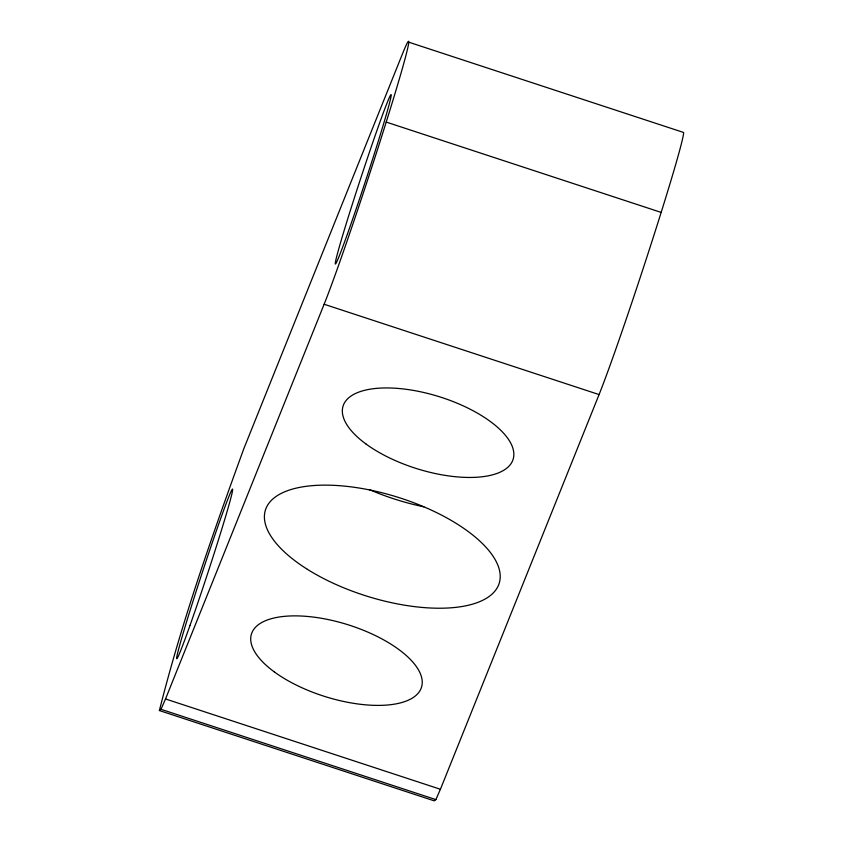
<?xml version="1.0" encoding="UTF-8"?>
<svg xmlns="http://www.w3.org/2000/svg" width="843" height="843" viewBox="0 0 843 843"><rect width="100%" height="100%" fill="white"/><g stroke="black" fill="none" stroke-linecap="round" stroke-linejoin="round"><path stroke-width="1.26" d="M159.38 710.544C181.793 621.554 212.489 534.662 243.912 448.476L402.469 53.868A144.775 4.394 -71.8 0 1 386.21 122.077A144.775 4.394 -71.8 0 1 324.134 304.249L165.523 698.963L160.992 709.3L159.38 710.544L434.271 800.85L435.884 799.607L440.478 789.122L599.078 394.566A144.775 4.394 -71.8 0 0 650.238 246.746A144.775 4.394 -71.8 0 0 683.62 132.477L408.676 42.15M386.21 122.077L661.154 212.404M324.134 304.249L599.078 394.566M165.523 698.963L440.415 789.269M160.992 709.3L435.884 799.607M423.829 506.822A122.498 51.834 17.4 0 1 369.266 489.562M347.569 233.627A89.095 2.698 -71.8 0 0 391.141 95.733A89.095 2.698 -71.8 0 0 351.194 207.81A89.095 2.698 -71.8 0 0 347.569 233.627M189.991 625.432A89.095 2.698 -71.8 0 0 232.647 489.772A89.095 2.698 -71.8 0 0 191.572 605.727A89.095 2.698 -71.8 0 0 189.991 625.432M366.031 444.029A89.095 37.693 17.4 0 0 510.405 464.504A89.095 37.693 17.4 0 0 407.928 389.54A89.095 37.693 17.4 0 0 366.031 444.029M274.407 671.966A89.095 37.693 17.4 0 0 418.781 692.451A89.095 37.693 17.4 0 0 316.304 617.476A89.095 37.693 17.4 0 0 274.407 671.966M307.368 569.31A122.498 51.834 17.4 0 0 498.634 584.873A122.498 51.834 17.4 0 0 340.93 485.8A122.498 51.834 17.4 0 0 307.368 569.31"/></g></svg>
